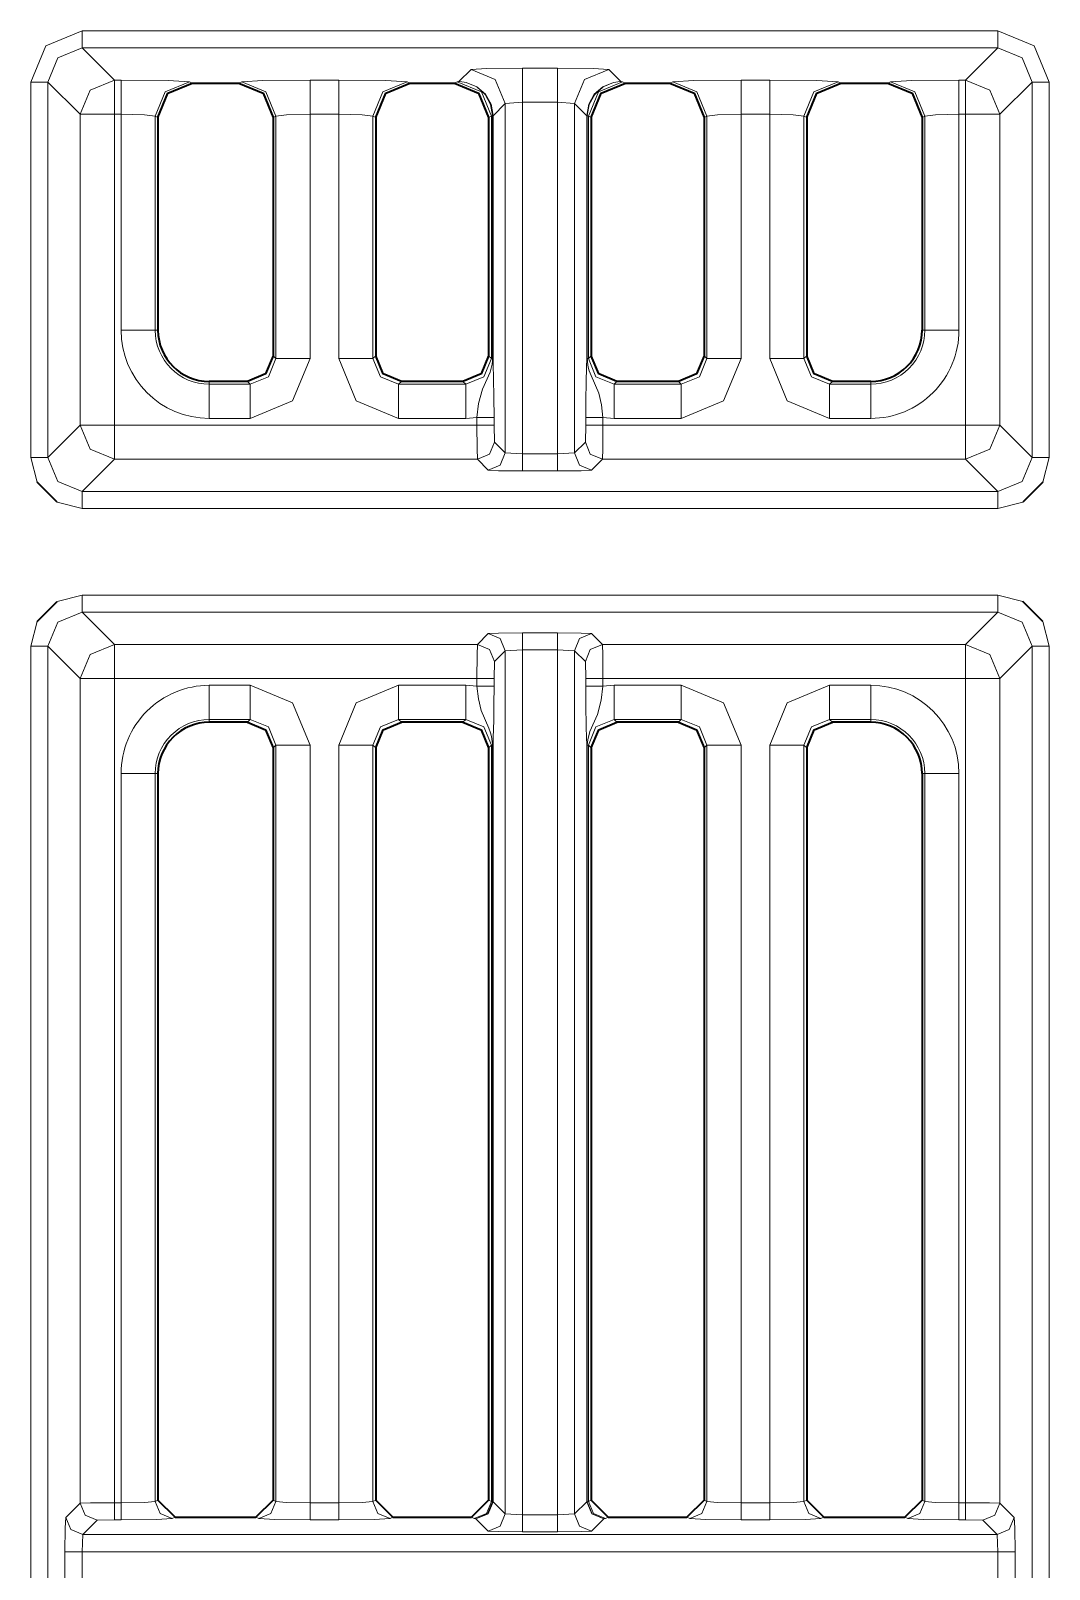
# Model space of a CAD drawing. Header units: millimetres. Extents: x 0 to 2941, y -405 to 1422.
# Drawn here: x 911.58 to 941.35, y 1082.94 to 1127.93 of the extents above; entities that cross this region are included whole.
import ezdxf

# ---------------------------------------------------------------- set-up
doc = ezdxf.new("R2010")
doc.units = ezdxf.units.MM
doc.layers.add('FINE', color=9, linetype='Continuous')
doc.layers.add('OUTLINE', color=7, linetype='Continuous')

msp = doc.modelspace()

# ---------------------------------------------------------------- linework, layer by layer
at = {"layer": 'FINE', "lineweight": 9}
for p, q in [((939.854, 1127.928), (913.079, 1127.928)), ((913.079, 1127.428), (939.854, 1127.428)), ((914.023, 1126.484), (913.079, 1127.428)), ((939.854, 1127.428), (938.91, 1126.484)), ((914.219, 1126.484), (914.023, 1126.484)), ((924.451, 1126.799), (924.095, 1126.443)), ((928.832, 1126.443), (928.476, 1126.799)), ((933.184, 1126.484), (932.344, 1126.484)), ((938.91, 1126.484), (938.715, 1126.484)), ((911.58, 1126.428), (911.58, 1115.453)), ((912.08, 1115.453), (912.08, 1126.428)), ((912.08, 1126.428), (913.023, 1125.484)), ((916.299, 1126.393), (916.216, 1126.434)), ((917.746, 1126.434), (917.663, 1126.393)), ((922.664, 1126.393), (922.581, 1126.434)), ((924.046, 1126.434), (923.964, 1126.393)), ((924.095, 1126.443), (924.046, 1126.434)), ((928.881, 1126.434), (928.832, 1126.443)), ((928.964, 1126.393), (928.881, 1126.434)), ((930.346, 1126.434), (930.264, 1126.393)), ((935.264, 1126.393), (935.181, 1126.434)), ((936.717, 1126.434), (936.635, 1126.393)), ((939.91, 1125.484), (940.854, 1126.428)), ((940.854, 1126.428), (940.854, 1115.453)), ((941.354, 1115.453), (941.354, 1126.428)), ((925.094, 1125.442), (925.451, 1125.8)), ((925.451, 1125.8), (925.951, 1125.838)), ((925.451, 1125.8), (925.451, 1115.582)), ((925.951, 1115.556), (925.951, 1125.838)), ((925.951, 1125.838), (926.977, 1125.838)), ((926.977, 1125.838), (926.977, 1115.556)), ((926.977, 1125.838), (927.476, 1125.8)), ((927.476, 1115.582), (927.476, 1125.8)), ((927.476, 1125.8), (927.833, 1125.442)), ((913.023, 1125.484), (913.023, 1116.397)), ((914.023, 1116.397), (914.023, 1125.484)), ((914.023, 1125.484), (914.219, 1125.484)), ((914.219, 1125.484), (914.219, 1119.172)), ((915.217, 1119.172), (915.217, 1125.435)), ((915.217, 1125.435), (915.299, 1125.394)), ((918.664, 1125.394), (918.745, 1125.435)), ((918.745, 1125.435), (918.745, 1118.34)), ((921.582, 1118.34), (921.582, 1125.435)), ((921.582, 1125.435), (921.664, 1125.394)), ((924.964, 1125.394), (925.045, 1125.435)), ((925.045, 1125.435), (925.077, 1125.446)), ((925.045, 1125.435), (925.045, 1118.34)), ((925.077, 1125.446), (925.077, 1125.442)), ((925.077, 1125.442), (925.077, 1118.34)), ((925.094, 1125.442), (925.094, 1125.448)), ((925.094, 1118.34), (925.094, 1125.442)), ((927.833, 1125.448), (927.833, 1125.442)), ((927.833, 1125.442), (927.833, 1118.34)), ((927.85, 1125.446), (927.882, 1125.435)), ((927.882, 1118.34), (927.882, 1125.435)), ((927.882, 1125.435), (927.964, 1125.394)), ((931.264, 1125.394), (931.345, 1125.435)), ((932.344, 1118.34), (932.344, 1125.484)), ((932.344, 1125.484), (933.184, 1125.484)), ((933.184, 1125.484), (933.184, 1118.34)), ((934.182, 1118.34), (934.182, 1125.435)), ((934.182, 1125.435), (934.264, 1125.394)), ((938.715, 1125.484), (938.91, 1125.484)), ((938.715, 1119.172), (938.715, 1125.484)), ((938.91, 1125.484), (938.91, 1116.397)), ((915.299, 1119.172), (915.217, 1119.172)), ((937.716, 1119.172), (937.635, 1119.172)), ((918.745, 1118.34), (918.664, 1118.421)), ((921.664, 1118.421), (921.582, 1118.34)), ((925.045, 1118.34), (924.964, 1118.421)), ((927.964, 1118.421), (927.882, 1118.34)), ((934.264, 1118.421), (934.182, 1118.34)), ((916.799, 1117.591), (916.799, 1117.672)), ((917.996, 1117.591), (916.799, 1117.591)), ((917.915, 1117.672), (917.996, 1117.591)), ((928.631, 1117.591), (928.713, 1117.672)), ((936.135, 1117.672), (936.135, 1117.591)), ((916.799, 1116.592), (917.996, 1116.592)), ((924.623, 1116.623), (924.623, 1116.397)), ((925.123, 1116.397), (925.123, 1116.623)), ((927.804, 1116.623), (927.804, 1116.397)), ((928.304, 1116.397), (928.304, 1116.623)), ((928.304, 1116.623), (928.631, 1116.592)), ((928.631, 1116.592), (930.596, 1116.592)), ((934.931, 1116.592), (936.135, 1116.592)), ((913.023, 1116.397), (912.08, 1115.453)), ((924.623, 1116.397), (914.023, 1116.397)), ((925.136, 1115.897), (925.123, 1116.397)), ((927.804, 1116.397), (927.792, 1115.897)), ((938.91, 1116.397), (928.304, 1116.397)), ((925.451, 1115.582), (925.136, 1115.897)), ((927.792, 1115.897), (927.476, 1115.582)), ((911.58, 1115.453), (911.768, 1114.726)), ((913.079, 1114.453), (914.023, 1115.397)), ((925.951, 1115.556), (925.451, 1115.582)), ((926.977, 1115.556), (925.951, 1115.556)), ((927.476, 1115.582), (926.977, 1115.556)), ((941.165, 1114.726), (941.354, 1115.453)), ((925.951, 1115.056), (926.977, 1115.056)), ((912.352, 1114.141), (913.079, 1113.954)), ((913.079, 1113.954), (939.854, 1113.954)), ((939.854, 1113.954), (940.581, 1114.141)), ((940.581, 1111.239), (939.854, 1111.427)), ((911.768, 1110.655), (911.58, 1109.928)), ((924.951, 1110.299), (924.636, 1109.984)), ((926.977, 1110.324), (925.951, 1110.324)), ((928.291, 1109.984), (927.976, 1110.299)), ((941.354, 1109.928), (941.165, 1110.655)), ((911.58, 1109.928), (911.58, 1055.348)), ((912.08, 1109.928), (913.023, 1108.984)), ((938.91, 1109.984), (928.291, 1109.984)), ((939.91, 1108.984), (940.854, 1109.928)), ((940.854, 1109.928), (940.854, 1055.203)), ((941.354, 1055.348), (941.354, 1109.928)), ((925.123, 1108.984), (925.136, 1109.484)), ((925.136, 1109.484), (925.451, 1109.799)), ((925.451, 1109.799), (925.951, 1109.825)), ((925.451, 1109.799), (925.451, 1084.558)), ((926.977, 1109.825), (926.977, 1084.532)), ((926.977, 1109.825), (927.476, 1109.799)), ((927.476, 1109.799), (927.792, 1109.484)), ((927.476, 1084.558), (927.476, 1109.799)), ((927.792, 1109.484), (927.804, 1108.984)), ((913.023, 1108.984), (913.023, 1084.873)), ((914.023, 1108.984), (924.623, 1108.984)), ((914.023, 1084.886), (914.023, 1108.984)), ((924.623, 1108.984), (924.623, 1108.758)), ((925.123, 1108.758), (925.123, 1108.984)), ((927.804, 1108.984), (927.804, 1108.758)), ((928.304, 1108.984), (938.91, 1108.984)), ((928.304, 1108.758), (928.304, 1108.984)), ((938.91, 1108.984), (938.91, 1084.886)), ((939.91, 1084.873), (939.91, 1108.984)), ((917.996, 1108.788), (916.799, 1108.788)), ((924.296, 1108.788), (922.331, 1108.788)), ((924.623, 1108.758), (924.296, 1108.788)), ((928.631, 1108.788), (928.304, 1108.758)), ((930.596, 1108.788), (928.631, 1108.788)), ((936.135, 1108.788), (934.931, 1108.788)), ((916.799, 1107.708), (916.799, 1107.79)), ((916.799, 1107.79), (917.996, 1107.79)), ((917.996, 1107.79), (917.915, 1107.708)), ((922.413, 1107.708), (922.331, 1107.79)), ((922.331, 1107.79), (924.296, 1107.79)), ((924.296, 1107.79), (924.215, 1107.708)), ((928.713, 1107.708), (928.631, 1107.79)), ((918.664, 1106.959), (918.745, 1107.041)), ((918.745, 1107.041), (918.745, 1084.923)), ((919.743, 1084.886), (919.743, 1107.041)), ((920.584, 1107.041), (920.584, 1084.886)), ((924.964, 1106.959), (925.045, 1107.041)), ((925.045, 1107.041), (925.045, 1084.923)), ((925.077, 1107.041), (925.077, 1084.915)), ((925.094, 1084.915), (925.094, 1107.041)), ((927.833, 1107.041), (927.833, 1084.915)), ((927.85, 1084.915), (927.85, 1107.041)), ((927.882, 1084.923), (927.882, 1107.041)), ((927.882, 1107.041), (927.964, 1106.959)), ((931.264, 1106.959), (931.345, 1107.041)), ((931.345, 1107.041), (931.345, 1084.923)), ((932.344, 1084.886), (932.344, 1107.041)), ((933.184, 1107.041), (933.184, 1084.886)), ((934.182, 1107.041), (934.264, 1106.959)), ((934.182, 1084.923), (934.182, 1107.041)), ((915.217, 1106.208), (915.299, 1106.208)), ((915.217, 1084.923), (915.217, 1106.208)), ((937.635, 1106.208), (937.716, 1106.208)), ((937.716, 1106.208), (937.716, 1084.923)), ((913.023, 1084.873), (912.603, 1084.453)), ((915.299, 1084.964), (915.217, 1084.923)), ((918.745, 1084.923), (918.664, 1084.964)), ((920.584, 1084.886), (919.743, 1084.886)), ((921.664, 1084.964), (921.582, 1084.923)), ((925.045, 1084.923), (924.964, 1084.964)), ((925.077, 1084.915), (925.045, 1084.923)), ((925.451, 1084.558), (925.094, 1084.915)), ((927.833, 1084.915), (927.476, 1084.558)), ((927.882, 1084.923), (927.85, 1084.915)), ((927.964, 1084.964), (927.882, 1084.923)), ((931.345, 1084.923), (931.264, 1084.964)), ((933.184, 1084.886), (932.344, 1084.886)), ((934.264, 1084.964), (934.182, 1084.923)), ((937.716, 1084.923), (937.635, 1084.964)), ((938.91, 1084.886), (938.715, 1084.886)), ((940.33, 1084.453), (939.91, 1084.873)), ((913.103, 1083.953), (913.523, 1084.373)), ((913.523, 1084.373), (914.023, 1084.386)), ((914.023, 1084.386), (914.219, 1084.386)), ((915.717, 1084.423), (915.799, 1084.464)), ((918.164, 1084.464), (918.246, 1084.423)), ((919.743, 1084.386), (920.584, 1084.386)), ((922.082, 1084.423), (922.163, 1084.464)), ((924.464, 1084.464), (924.546, 1084.423)), ((924.546, 1084.423), (924.594, 1084.415)), ((927.476, 1084.558), (926.977, 1084.532)), ((928.382, 1084.423), (928.464, 1084.464)), ((930.764, 1084.464), (930.846, 1084.423)), ((932.344, 1084.386), (933.184, 1084.386)), ((934.681, 1084.423), (934.763, 1084.464)), ((937.135, 1084.464), (937.217, 1084.423)), ((938.715, 1084.386), (938.91, 1084.386)), ((938.91, 1084.386), (939.41, 1084.373)), ((939.41, 1084.373), (939.83, 1083.953)), ((913.078, 1083.453), (913.103, 1083.953)), ((939.83, 1083.953), (913.103, 1083.953)), ((939.83, 1083.953), (939.856, 1083.453)), ((912.578, 1083.453), (912.578, 1082.427)), ((940.355, 1082.427), (940.355, 1083.453))]:
    msp.add_line(p, q, dxfattribs=at)
for points in [[(913.079, 1127.928), (912.019, 1127.488), (911.58, 1126.428)], [(913.079, 1127.428), (913.079, 1127.579), (913.079, 1127.928)], [(939.854, 1127.928), (939.854, 1127.579), (939.854, 1127.428)], [(941.354, 1126.428), (940.914, 1127.488), (939.854, 1127.928)], [(913.079, 1127.428), (912.372, 1127.135), (912.08, 1126.428)], [(940.854, 1126.428), (940.561, 1127.135), (939.854, 1127.428)], [(914.023, 1126.484), (913.316, 1126.191), (913.023, 1125.484)], [(914.023, 1126.484), (914.023, 1126.182), (914.023, 1125.484)], [(916.216, 1126.434), (915.595, 1126.47), (914.219, 1126.484)], [(914.219, 1126.484), (914.219, 1126.182), (914.219, 1125.484)], [(920.584, 1126.484), (919.743, 1126.484), (918.367, 1126.47), (917.746, 1126.434)], [(919.743, 1126.484), (919.743, 1126.182), (919.743, 1125.484)], [(920.584, 1126.484), (920.584, 1126.182), (920.584, 1125.484)], [(922.581, 1126.434), (921.96, 1126.47), (920.584, 1126.484)], [(926.977, 1126.837), (925.951, 1126.837), (924.904, 1126.826), (924.451, 1126.799)], [(924.451, 1126.799), (925.158, 1126.506), (925.451, 1125.8)], [(925.951, 1126.837), (925.951, 1126.536), (925.951, 1125.838)], [(926.977, 1126.837), (926.977, 1126.536), (926.977, 1125.838)], [(928.476, 1126.799), (928.023, 1126.826), (926.977, 1126.837)], [(928.476, 1126.799), (927.769, 1126.506), (927.476, 1125.8)], [(932.344, 1126.484), (930.967, 1126.47), (930.346, 1126.434)], [(932.344, 1126.484), (932.344, 1126.182), (932.344, 1125.484)], [(933.184, 1126.484), (933.184, 1126.182), (933.184, 1125.484)], [(935.181, 1126.434), (934.56, 1126.47), (933.184, 1126.484)], [(938.715, 1126.484), (937.338, 1126.47), (936.717, 1126.434)], [(938.715, 1125.484), (938.715, 1126.182), (938.715, 1126.484)], [(938.91, 1125.484), (938.91, 1126.182), (938.91, 1126.484)], [(939.91, 1125.484), (939.617, 1126.191), (938.91, 1126.484)], [(911.58, 1126.428), (911.929, 1126.428), (912.08, 1126.428)], [(916.216, 1126.434), (915.51, 1126.141), (915.217, 1125.435)], [(917.746, 1126.434), (918.452, 1126.141), (918.745, 1125.435)], [(922.581, 1126.434), (921.875, 1126.141), (921.582, 1125.435)], [(924.046, 1126.434), (924.752, 1126.141), (925.045, 1125.435)], [(924.095, 1126.443), (924.119, 1126.443), (924.313, 1126.419), (924.624, 1126.291), (924.873, 1126.069), (925.036, 1125.777), (925.094, 1125.448)], [(924.095, 1126.443), (924.119, 1126.443), (924.311, 1126.418), (924.616, 1126.29), (924.861, 1126.066), (925.02, 1125.775), (925.077, 1125.446)], [(928.832, 1126.443), (928.808, 1126.443), (928.614, 1126.419), (928.304, 1126.291), (928.054, 1126.069), (927.891, 1125.777), (927.833, 1125.448)], [(928.832, 1126.443), (928.808, 1126.443), (928.617, 1126.418), (928.311, 1126.29), (928.066, 1126.066), (927.907, 1125.775), (927.85, 1125.446)], [(928.881, 1126.434), (928.175, 1126.141), (927.882, 1125.435)], [(930.346, 1126.434), (931.052, 1126.141), (931.345, 1125.435)], [(935.181, 1126.434), (934.475, 1126.141), (934.182, 1125.435)], [(937.716, 1125.435), (937.423, 1126.141), (936.717, 1126.434)], [(940.854, 1126.428), (941.005, 1126.428), (941.354, 1126.428)], [(913.023, 1125.484), (913.325, 1125.484), (914.023, 1125.484)], [(914.219, 1125.484), (914.907, 1125.47), (915.217, 1125.435)], [(918.745, 1125.435), (919.055, 1125.47), (919.743, 1125.484)], [(919.743, 1118.34), (919.743, 1125.484), (920.584, 1125.484), (920.584, 1118.34)], [(920.584, 1125.484), (921.272, 1125.47), (921.582, 1125.435)], [(925.094, 1125.448), (925.089, 1125.447), (925.077, 1125.446)], [(925.077, 1125.442), (925.089, 1125.442), (925.094, 1125.442)], [(927.85, 1125.446), (927.838, 1125.447), (927.833, 1125.448)], [(927.833, 1125.442), (927.838, 1125.442), (927.85, 1125.442)], [(927.85, 1118.34), (927.85, 1125.442), (927.85, 1125.446)], [(931.345, 1125.435), (931.345, 1118.34), (931.264, 1118.421)], [(931.345, 1125.435), (931.655, 1125.47), (932.344, 1125.484)], [(933.184, 1125.484), (933.872, 1125.47), (934.182, 1125.435)], [(937.635, 1125.394), (937.716, 1125.435), (937.716, 1119.172)], [(937.716, 1125.435), (938.026, 1125.47), (938.715, 1125.484)], [(938.91, 1125.484), (939.608, 1125.484), (939.91, 1125.484)], [(940.854, 1115.453), (939.91, 1116.397), (939.91, 1125.484)], [(914.219, 1119.172), (914.907, 1119.172), (915.217, 1119.172)], [(937.716, 1119.172), (938.026, 1119.172), (938.715, 1119.172)], [(918.745, 1118.34), (918.527, 1117.809), (917.996, 1117.591)], [(917.996, 1116.592), (919.232, 1117.104), (919.743, 1118.34)], [(918.745, 1118.34), (919.055, 1118.34), (919.743, 1118.34)], [(921.582, 1118.34), (921.272, 1118.34), (920.584, 1118.34)], [(920.584, 1118.34), (921.095, 1117.104), (922.331, 1116.592)], [(922.331, 1117.591), (921.8, 1117.809), (921.582, 1118.34)], [(925.045, 1118.34), (924.827, 1117.809), (924.296, 1117.591)], [(925.077, 1118.34), (925.075, 1118.27), (925.066, 1118.183), (925.006, 1117.944), (924.784, 1117.444), (924.673, 1117.03), (924.623, 1116.623)], [(925.077, 1118.34), (925.056, 1118.34), (925.045, 1118.34)], [(925.077, 1118.34), (925.089, 1118.34), (925.094, 1118.34)], [(925.123, 1116.623), (925.12, 1117.215), (925.11, 1117.763), (925.097, 1118.171), (925.094, 1118.279), (925.094, 1118.313), (925.094, 1118.34)], [(927.833, 1118.34), (927.833, 1118.327), (927.833, 1118.3), (927.832, 1118.241), (927.83, 1118.192), (927.828, 1118.118), (927.813, 1117.624), (927.807, 1117.153), (927.804, 1116.623)], [(927.833, 1118.34), (927.838, 1118.34), (927.85, 1118.34)], [(928.304, 1116.623), (928.261, 1116.987), (928.183, 1117.33), (927.958, 1117.848), (927.907, 1117.985), (927.878, 1118.091), (927.855, 1118.237), (927.851, 1118.307), (927.85, 1118.34)], [(927.882, 1118.34), (927.871, 1118.34), (927.85, 1118.34)], [(928.631, 1117.591), (928.1, 1117.809), (927.882, 1118.34)], [(931.345, 1118.34), (931.127, 1117.809), (930.596, 1117.591)], [(930.596, 1116.592), (931.832, 1117.104), (932.344, 1118.34)], [(932.344, 1118.34), (931.655, 1118.34), (931.345, 1118.34)], [(933.184, 1118.34), (933.872, 1118.34), (934.182, 1118.34)], [(933.184, 1118.34), (933.695, 1117.104), (934.931, 1116.592)], [(934.931, 1117.591), (934.4, 1117.809), (934.182, 1118.34)], [(916.799, 1116.592), (916.799, 1117.281), (916.799, 1117.591)], [(917.996, 1117.591), (917.996, 1117.281), (917.996, 1116.592)], [(924.215, 1117.672), (924.296, 1117.591), (922.331, 1117.591), (922.413, 1117.672)], [(922.331, 1116.592), (922.331, 1117.281), (922.331, 1117.591)], [(924.296, 1116.592), (924.296, 1117.281), (924.296, 1117.591)], [(930.515, 1117.672), (930.596, 1117.591), (928.631, 1117.591)], [(928.631, 1116.592), (928.631, 1117.281), (928.631, 1117.591)], [(930.596, 1116.592), (930.596, 1117.281), (930.596, 1117.591)], [(936.135, 1117.591), (934.931, 1117.591), (935.013, 1117.672)], [(934.931, 1117.591), (934.931, 1117.281), (934.931, 1116.592)], [(936.135, 1117.591), (936.135, 1117.281), (936.135, 1116.592)], [(922.331, 1116.592), (924.296, 1116.592), (924.623, 1116.623)], [(924.623, 1116.623), (924.972, 1116.623), (925.123, 1116.623)], [(927.804, 1116.623), (927.955, 1116.623), (928.304, 1116.623)], [(913.023, 1116.397), (913.316, 1115.69), (914.023, 1115.397)], [(914.023, 1116.397), (913.325, 1116.397), (913.023, 1116.397)], [(914.023, 1116.397), (914.023, 1115.699), (914.023, 1115.397)], [(924.623, 1116.397), (924.972, 1116.397), (925.123, 1116.397)], [(924.623, 1116.397), (924.627, 1115.699), (924.636, 1115.397)], [(927.804, 1116.397), (927.955, 1116.397), (928.304, 1116.397)], [(928.291, 1115.397), (928.3, 1115.699), (928.304, 1116.397)], [(938.91, 1116.397), (938.91, 1115.699), (938.91, 1115.397)], [(938.91, 1115.397), (939.617, 1115.69), (939.91, 1116.397)], [(939.91, 1116.397), (939.608, 1116.397), (938.91, 1116.397)], [(924.636, 1115.397), (924.989, 1115.544), (925.136, 1115.897)], [(927.792, 1115.897), (927.938, 1115.544), (928.291, 1115.397)], [(912.08, 1115.453), (911.929, 1115.453), (911.58, 1115.453)], [(913.079, 1114.453), (912.372, 1114.746), (912.08, 1115.453)], [(938.91, 1115.397), (939.854, 1114.453), (913.079, 1114.453)], [(914.023, 1115.397), (924.636, 1115.397), (924.951, 1115.082)], [(924.951, 1115.082), (925.304, 1115.228), (925.451, 1115.582)], [(925.951, 1115.556), (925.951, 1115.207), (925.951, 1115.056)], [(926.977, 1115.556), (926.977, 1115.207), (926.977, 1115.056)], [(927.476, 1115.582), (927.623, 1115.228), (927.976, 1115.082)], [(927.976, 1115.082), (928.291, 1115.397), (938.91, 1115.397)], [(940.854, 1115.453), (940.561, 1114.746), (939.854, 1114.453)], [(941.354, 1115.453), (941.005, 1115.453), (940.854, 1115.453)], [(924.951, 1115.082), (925.253, 1115.064), (925.951, 1115.056)], [(926.977, 1115.056), (927.674, 1115.064), (927.976, 1115.082)], [(913.079, 1114.453), (913.079, 1114.303), (913.079, 1113.954)], [(939.854, 1114.453), (939.854, 1114.303), (939.854, 1113.954)], [(939.854, 1111.427), (913.079, 1111.427), (912.352, 1111.239)], [(913.079, 1111.427), (913.079, 1111.078), (913.079, 1110.928)], [(939.854, 1111.427), (939.854, 1111.078), (939.854, 1110.928)], [(912.08, 1109.928), (912.372, 1110.635), (913.079, 1110.928)], [(913.079, 1110.928), (939.854, 1110.928), (938.91, 1109.984)], [(924.636, 1109.984), (914.023, 1109.984), (913.079, 1110.928)], [(939.854, 1110.928), (940.561, 1110.635), (940.854, 1109.928)], [(925.951, 1110.324), (925.253, 1110.317), (924.951, 1110.299)], [(925.451, 1109.799), (925.304, 1110.153), (924.951, 1110.299)], [(925.951, 1109.825), (925.951, 1110.173), (925.951, 1110.324)], [(926.977, 1109.825), (926.977, 1110.173), (926.977, 1110.324)], [(927.976, 1110.299), (927.674, 1110.317), (926.977, 1110.324)], [(927.476, 1109.799), (927.623, 1110.153), (927.976, 1110.299)], [(912.08, 1109.928), (911.929, 1109.928), (911.58, 1109.928)], [(913.023, 1056.147), (912.08, 1055.203), (912.08, 1109.928)], [(914.023, 1109.984), (913.316, 1109.691), (913.023, 1108.984)], [(914.023, 1109.984), (914.023, 1109.682), (914.023, 1108.984)], [(924.636, 1109.984), (924.627, 1109.682), (924.623, 1108.984)], [(925.136, 1109.484), (924.989, 1109.837), (924.636, 1109.984)], [(927.792, 1109.484), (927.938, 1109.837), (928.291, 1109.984)], [(928.304, 1108.984), (928.3, 1109.682), (928.291, 1109.984)], [(938.91, 1109.984), (938.91, 1109.682), (938.91, 1108.984)], [(939.91, 1108.984), (939.617, 1109.691), (938.91, 1109.984)], [(941.354, 1109.928), (941.005, 1109.928), (940.854, 1109.928)], [(925.951, 1084.532), (925.951, 1109.825), (926.977, 1109.825)], [(914.023, 1108.984), (913.325, 1108.984), (913.023, 1108.984)], [(925.123, 1108.984), (924.972, 1108.984), (924.623, 1108.984)], [(927.804, 1108.984), (927.955, 1108.984), (928.304, 1108.984)], [(939.91, 1108.984), (939.608, 1108.984), (938.91, 1108.984)], [(916.799, 1107.79), (916.799, 1108.1), (916.799, 1108.788)], [(917.996, 1108.788), (917.996, 1108.1), (917.996, 1107.79)], [(919.743, 1107.041), (919.232, 1108.277), (917.996, 1108.788)], [(922.331, 1108.788), (921.095, 1108.277), (920.584, 1107.041)], [(922.331, 1107.79), (922.331, 1108.1), (922.331, 1108.788)], [(924.296, 1107.79), (924.296, 1108.1), (924.296, 1108.788)], [(925.123, 1108.758), (924.972, 1108.758), (924.623, 1108.758)], [(924.623, 1108.758), (924.666, 1108.394), (924.744, 1108.051), (924.969, 1107.533), (925.02, 1107.396), (925.049, 1107.29), (925.072, 1107.144), (925.076, 1107.074), (925.077, 1107.041)], [(925.094, 1107.041), (925.094, 1107.054), (925.094, 1107.081), (925.095, 1107.14), (925.097, 1107.189), (925.099, 1107.263), (925.114, 1107.757), (925.12, 1108.228), (925.123, 1108.758)], [(927.804, 1108.758), (927.955, 1108.758), (928.304, 1108.758)], [(927.804, 1108.758), (927.807, 1108.166), (927.817, 1107.618), (927.83, 1107.21), (927.833, 1107.102), (927.833, 1107.068), (927.833, 1107.041)], [(927.85, 1107.041), (927.852, 1107.111), (927.861, 1107.198), (927.921, 1107.437), (928.143, 1107.937), (928.254, 1108.351), (928.304, 1108.758)], [(928.631, 1107.79), (928.631, 1108.1), (928.631, 1108.788)], [(930.596, 1107.79), (930.596, 1108.1), (930.596, 1108.788)], [(932.344, 1107.041), (931.832, 1108.277), (930.596, 1108.788)], [(934.931, 1108.788), (933.695, 1108.277), (933.184, 1107.041)], [(934.931, 1108.788), (934.931, 1108.1), (934.931, 1107.79)], [(936.135, 1108.788), (936.135, 1108.1), (936.135, 1107.79)], [(917.996, 1107.79), (918.527, 1107.572), (918.745, 1107.041)], [(921.582, 1107.041), (921.8, 1107.572), (922.331, 1107.79)], [(924.296, 1107.79), (924.827, 1107.572), (925.045, 1107.041)], [(927.882, 1107.041), (928.1, 1107.572), (928.631, 1107.79)], [(928.631, 1107.79), (930.596, 1107.79), (930.515, 1107.708)], [(930.596, 1107.79), (931.127, 1107.572), (931.345, 1107.041)], [(934.182, 1107.041), (934.4, 1107.572), (934.931, 1107.79)], [(935.013, 1107.708), (934.931, 1107.79), (936.135, 1107.79), (936.135, 1107.708)], [(919.743, 1107.041), (919.055, 1107.041), (918.745, 1107.041)], [(921.582, 1107.041), (921.272, 1107.041), (920.584, 1107.041)], [(921.582, 1084.923), (921.582, 1107.041), (921.664, 1106.959)], [(925.077, 1107.041), (925.056, 1107.041), (925.045, 1107.041)], [(925.094, 1107.041), (925.089, 1107.041), (925.077, 1107.041)], [(927.833, 1107.041), (927.838, 1107.041), (927.85, 1107.041)], [(927.882, 1107.041), (927.871, 1107.041), (927.85, 1107.041)], [(932.344, 1107.041), (931.655, 1107.041), (931.345, 1107.041)], [(934.182, 1107.041), (933.872, 1107.041), (933.184, 1107.041)], [(914.219, 1106.208), (914.219, 1084.886), (914.023, 1084.886)], [(915.217, 1106.208), (914.907, 1106.208), (914.219, 1106.208)], [(938.715, 1106.208), (938.026, 1106.208), (937.716, 1106.208)], [(914.023, 1084.886), (913.325, 1084.882), (913.023, 1084.873)], [(913.023, 1084.873), (913.17, 1084.52), (913.523, 1084.373)], [(914.023, 1084.886), (914.023, 1084.537), (914.023, 1084.386)], [(915.217, 1084.923), (914.907, 1084.896), (914.219, 1084.886)], [(914.219, 1084.886), (914.219, 1084.537), (914.219, 1084.386)], [(915.217, 1084.923), (915.364, 1084.57), (915.717, 1084.423)], [(918.246, 1084.423), (918.598, 1084.57), (918.745, 1084.923)], [(919.743, 1084.886), (919.055, 1084.896), (918.745, 1084.923)], [(919.743, 1084.386), (919.743, 1084.537), (919.743, 1084.886)], [(921.582, 1084.923), (921.272, 1084.896), (920.584, 1084.886)], [(920.584, 1084.886), (920.584, 1084.537), (920.584, 1084.386)], [(921.582, 1084.923), (921.729, 1084.57), (922.082, 1084.423)], [(924.546, 1084.423), (924.898, 1084.57), (925.045, 1084.923)], [(924.594, 1084.415), (924.934, 1084.563), (925.077, 1084.915)], [(924.594, 1084.415), (924.947, 1084.562), (925.094, 1084.915)], [(925.094, 1084.915), (925.089, 1084.915), (925.077, 1084.915)], [(928.333, 1084.415), (927.98, 1084.562), (927.833, 1084.915)], [(927.85, 1084.915), (927.838, 1084.915), (927.833, 1084.915)], [(928.333, 1084.415), (927.993, 1084.563), (927.85, 1084.915)], [(928.382, 1084.423), (928.029, 1084.57), (927.882, 1084.923)], [(930.846, 1084.423), (931.198, 1084.57), (931.345, 1084.923)], [(932.344, 1084.886), (931.655, 1084.896), (931.345, 1084.923)], [(932.344, 1084.386), (932.344, 1084.537), (932.344, 1084.886)], [(934.182, 1084.923), (933.872, 1084.896), (933.184, 1084.886)], [(933.184, 1084.386), (933.184, 1084.537), (933.184, 1084.886)], [(934.182, 1084.923), (934.329, 1084.57), (934.681, 1084.423)], [(937.217, 1084.423), (937.569, 1084.57), (937.716, 1084.923)], [(938.715, 1084.886), (938.026, 1084.896), (937.716, 1084.923)], [(938.715, 1084.386), (938.715, 1084.537), (938.715, 1084.886)], [(938.91, 1084.386), (938.91, 1084.537), (938.91, 1084.886)], [(939.91, 1084.873), (939.608, 1084.882), (938.91, 1084.886)], [(939.41, 1084.373), (939.763, 1084.52), (939.91, 1084.873)], [(912.603, 1084.453), (912.585, 1084.151), (912.578, 1083.453)], [(912.603, 1084.453), (912.75, 1084.1), (913.103, 1083.953)], [(914.219, 1084.386), (915.251, 1084.397), (915.717, 1084.423)], [(918.246, 1084.423), (918.711, 1084.397), (919.743, 1084.386)], [(920.584, 1084.386), (921.616, 1084.397), (922.082, 1084.423)], [(924.594, 1084.415), (924.951, 1084.058), (925.253, 1084.04), (925.951, 1084.032)], [(924.951, 1084.058), (925.304, 1084.204), (925.451, 1084.558)], [(926.977, 1084.532), (925.951, 1084.532), (925.451, 1084.558)], [(925.951, 1084.032), (925.951, 1084.183), (925.951, 1084.532)], [(926.977, 1084.032), (926.977, 1084.183), (926.977, 1084.532)], [(927.976, 1084.058), (927.623, 1084.204), (927.476, 1084.558)], [(927.976, 1084.058), (928.333, 1084.415), (928.382, 1084.423)], [(930.846, 1084.423), (931.311, 1084.397), (932.344, 1084.386)], [(933.184, 1084.386), (934.216, 1084.397), (934.681, 1084.423)], [(937.217, 1084.423), (937.682, 1084.397), (938.715, 1084.386)], [(939.83, 1083.953), (940.183, 1084.1), (940.33, 1084.453)], [(940.355, 1083.453), (940.348, 1084.151), (940.33, 1084.453)], [(925.951, 1084.032), (926.977, 1084.032), (927.674, 1084.04), (927.976, 1084.058)], [(912.578, 1083.453), (912.729, 1083.453), (913.078, 1083.453)], [(913.078, 1082.427), (913.078, 1083.453), (939.856, 1083.453), (939.856, 1082.427)], [(939.856, 1083.453), (940.204, 1083.453), (940.355, 1083.453)]]:
    msp.add_lwpolyline(points, dxfattribs=at)
for points in [[(914.219, 1119.172, 0.414204), (916.799, 1116.592)], [(915.217, 1119.172, 0.414182), (916.799, 1117.591)], [(936.135, 1117.591, 0.41423), (937.716, 1119.172)], [(936.135, 1116.592, 0.414214), (938.715, 1119.172)], [(916.799, 1108.788, 0.414243), (914.219, 1106.208)], [(938.715, 1084.886), (938.715, 1106.208, 0.414194), (936.135, 1108.788)], [(916.799, 1107.79, 0.414245), (915.217, 1106.208)], [(937.716, 1106.208, 0.414198), (936.135, 1107.79)]]:
    msp.add_lwpolyline(points, format="xyb", dxfattribs=at)
at = {"layer": 'OUTLINE', "lineweight": 40}
for p, q in [((916.299, 1126.393), (917.663, 1126.393)), ((922.664, 1126.393), (923.964, 1126.393)), ((915.299, 1125.394), (915.299, 1119.172)), ((918.664, 1125.394), (918.664, 1118.421)), ((921.664, 1125.394), (921.664, 1118.421)), ((924.964, 1125.394), (924.964, 1118.421)), ((927.964, 1125.394), (927.964, 1118.421)), ((934.264, 1125.394), (934.264, 1118.421)), ((937.635, 1125.394), (937.635, 1119.172)), ((917.915, 1117.672), (916.799, 1117.672)), ((924.215, 1117.672), (922.413, 1117.672)), ((930.515, 1117.672), (928.713, 1117.672)), ((936.135, 1117.672), (935.013, 1117.672)), ((912.352, 1114.141), (911.768, 1114.726)), ((941.165, 1114.726), (940.581, 1114.141)), ((911.768, 1110.655), (912.352, 1111.239)), ((941.165, 1110.655), (940.581, 1111.239)), ((917.915, 1107.708), (916.799, 1107.708)), ((924.215, 1107.708), (922.413, 1107.708)), ((930.515, 1107.708), (928.713, 1107.708)), ((918.664, 1106.959), (918.664, 1084.964)), ((921.664, 1106.959), (921.664, 1084.964)), ((924.964, 1106.959), (924.964, 1084.964)), ((927.964, 1106.959), (927.964, 1084.964)), ((931.264, 1106.959), (931.264, 1084.964)), ((934.264, 1106.959), (934.264, 1084.964)), ((915.299, 1106.208), (915.299, 1084.964)), ((937.635, 1106.208), (937.635, 1084.964)), ((915.799, 1084.464), (915.299, 1084.964)), ((918.664, 1084.964), (918.164, 1084.464)), ((922.163, 1084.464), (921.664, 1084.964)), ((924.964, 1084.964), (924.464, 1084.464)), ((928.464, 1084.464), (927.964, 1084.964)), ((931.264, 1084.964), (930.764, 1084.464)), ((934.763, 1084.464), (934.264, 1084.964)), ((937.635, 1084.964), (937.135, 1084.464)), ((915.799, 1084.464), (918.164, 1084.464)), ((922.163, 1084.464), (924.464, 1084.464)), ((928.464, 1084.464), (930.764, 1084.464)), ((934.763, 1084.464), (937.135, 1084.464))]:
    msp.add_line(p, q, dxfattribs=at)
for points in [[(915.299, 1125.394), (915.591, 1126.1), (916.299, 1126.393)], [(917.663, 1126.393), (918.371, 1126.1), (918.664, 1125.394)], [(921.664, 1125.394), (921.956, 1126.1), (922.664, 1126.393)], [(923.964, 1126.393), (924.671, 1126.1), (924.964, 1125.394)], [(927.964, 1125.394), (928.256, 1126.1), (928.964, 1126.393)], [(928.964, 1126.393), (930.264, 1126.393), (930.971, 1126.1), (931.264, 1125.394)], [(934.264, 1125.394), (934.556, 1126.1), (935.264, 1126.393)], [(935.264, 1126.393), (936.635, 1126.393), (937.342, 1126.1), (937.635, 1125.394)], [(931.264, 1125.394), (931.264, 1118.421), (931.044, 1117.892), (930.515, 1117.672)], [(918.664, 1118.421), (918.444, 1117.892), (917.915, 1117.672)], [(922.413, 1117.672), (921.883, 1117.892), (921.664, 1118.421)], [(924.964, 1118.421), (924.744, 1117.892), (924.215, 1117.672)], [(928.713, 1117.672), (928.183, 1117.892), (927.964, 1118.421)], [(935.013, 1117.672), (934.483, 1117.892), (934.264, 1118.421)], [(917.915, 1107.708), (918.444, 1107.489), (918.664, 1106.959)], [(921.664, 1106.959), (921.883, 1107.489), (922.413, 1107.708)], [(924.215, 1107.708), (924.744, 1107.489), (924.964, 1106.959)], [(927.964, 1106.959), (928.183, 1107.489), (928.713, 1107.708)], [(930.515, 1107.708), (931.044, 1107.489), (931.264, 1106.959)], [(934.264, 1106.959), (934.483, 1107.489), (935.013, 1107.708)]]:
    msp.add_lwpolyline(points, dxfattribs=at)
for points in [[(915.299, 1119.172, 0.414197), (916.799, 1117.672)], [(936.135, 1117.672, 0.414214), (937.635, 1119.172)], [(916.799, 1107.708, 0.41423), (915.299, 1106.208)], [(937.635, 1106.208, 0.414214), (936.135, 1107.708), (935.013, 1107.708)]]:
    msp.add_lwpolyline(points, format="xyb", dxfattribs=at)

doc.saveas('drawing.dxf')
